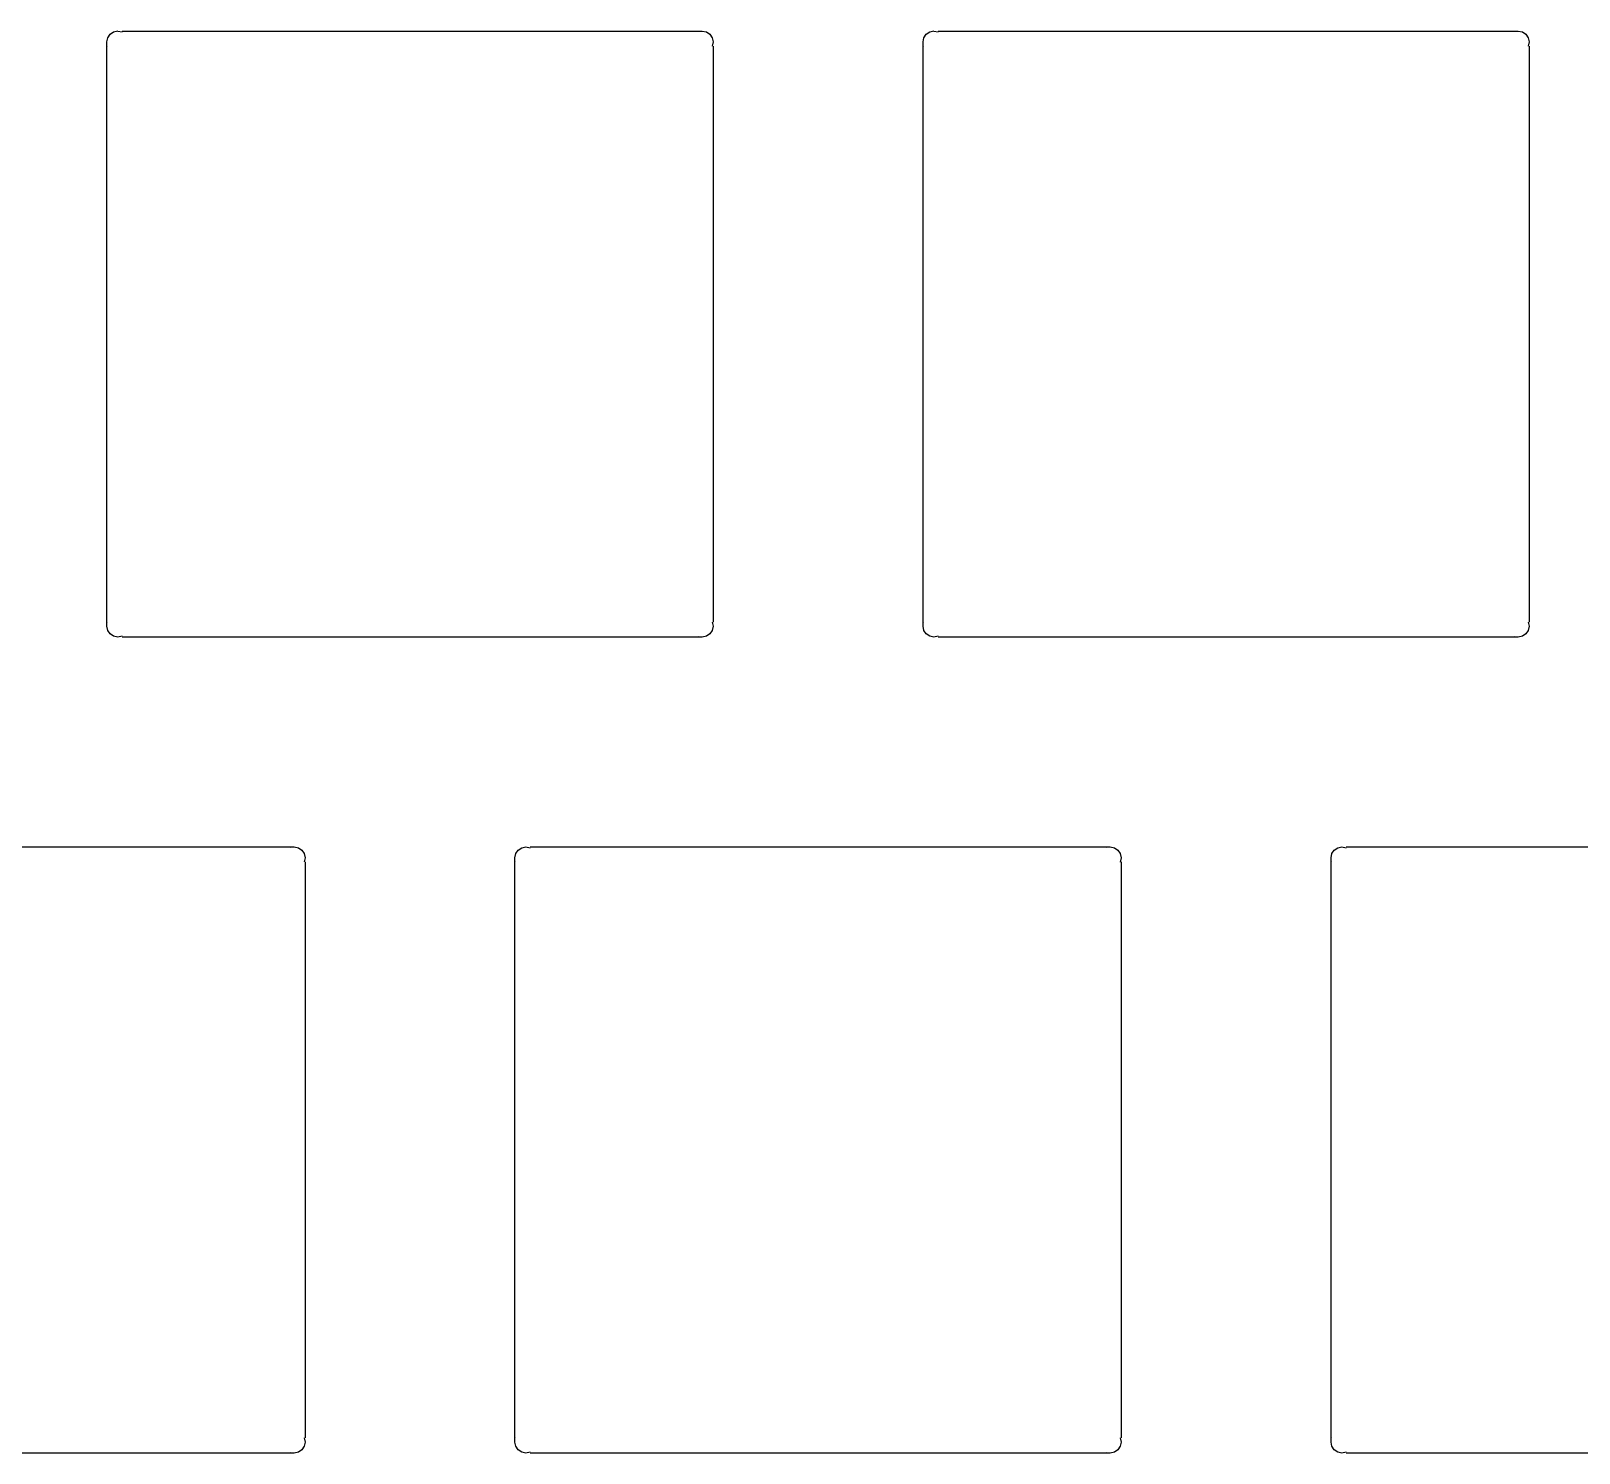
# Model space of a CAD drawing. Extents: x 229 to 416, y -167 to -34.
# Drawn here: x 253.09 to 289.23, y -138.84 to -105.64 of the extents above; entities that cross this region are included whole.
import ezdxf

# ---------------------------------------------------------------- set-up
doc = ezdxf.new("R2010")
doc.units = 0
doc.layers.add('Part__Feature1553', color=7, linetype='CONTINUOUS')

msp = doc.modelspace()

# ---------------------------------------------------------------- linework, layer by layer
at = {"layer": 'Part__Feature1553'}
for p, q in [((254.863, -105.891), (254.882, -105.794)), ((254.863, -105.891, 1.58), (254.882, -105.794, 1.58)), ((254.863, -105.891, 1.58), (254.882, -105.794, 1.58)), ((254.863, -105.891), (254.882, -105.794)), ((254.882, -105.794), (254.937, -105.712)), ((254.882, -105.794, 1.58), (254.937, -105.712, 1.58)), ((254.882, -105.794, 1.58), (254.937, -105.712, 1.58)), ((254.882, -105.794), (254.937, -105.712)), ((254.882, -105.794), (254.882, -105.794, 1.58)), ((254.882, -105.794), (254.882, -105.794, 1.58)), ((254.937, -105.712), (255.019, -105.657)), ((254.937, -105.712, 1.58), (255.019, -105.657, 1.58)), ((254.937, -105.712, 1.58), (255.019, -105.657, 1.58)), ((254.937, -105.712), (255.019, -105.657)), ((254.937, -105.712), (254.937, -105.712, 1.58)), ((254.937, -105.712), (254.937, -105.712, 1.58)), ((255.019, -105.657), (255.117, -105.637)), ((255.019, -105.657, 1.58), (255.117, -105.637, 1.58)), ((255.019, -105.657, 1.58), (255.117, -105.637, 1.58)), ((255.019, -105.657), (255.117, -105.637)), ((255.019, -105.657), (255.019, -105.657, 1.58)), ((255.019, -105.657), (255.019, -105.657, 1.58)), ((255.117, -105.638), (255.214, -105.657)), ((255.117, -105.638, 1.58), (255.214, -105.657, 1.58)), ((255.117, -105.638), (255.117, -105.638, 1.58)), ((255.117, -105.638), (255.117, -105.638, 1.58)), ((255.117, -105.638, 1.58), (255.214, -105.657, 1.58)), ((255.117, -105.638), (255.214, -105.657)), ((255.214, -105.638), (268.661, -105.638)), ((255.214, -105.638, 1.58), (268.661, -105.638, 1.58)), ((255.214, -105.638), (268.661, -105.638)), ((255.214, -105.638, 1.58), (268.661, -105.638, 1.58)), ((255.214, -105.657), (255.214, -105.657, 1.58)), ((255.214, -105.657), (255.214, -105.657, 1.58)), ((268.661, -105.638), (268.759, -105.638)), ((268.661, -105.638, 1.58), (268.759, -105.638, 1.58)), ((268.661, -105.638), (268.759, -105.638)), ((268.661, -105.638, 1.58), (268.759, -105.638, 1.58)), ((268.661, -105.657), (268.661, -105.657, 1.58)), ((268.661, -105.657), (268.661, -105.657, 1.58)), ((268.759, -105.638), (268.856, -105.657)), ((268.759, -105.638, 1.58), (268.856, -105.657, 1.58)), ((268.759, -105.638), (268.759, -105.638, 1.58)), ((268.759, -105.638), (268.759, -105.638, 1.58)), ((268.759, -105.638, 1.58), (268.856, -105.657, 1.58)), ((268.759, -105.638), (268.856, -105.657)), ((268.856, -105.657), (268.938, -105.712)), ((268.856, -105.657, 1.58), (268.938, -105.712, 1.58)), ((268.856, -105.657), (268.856, -105.657, 1.58)), ((268.856, -105.657), (268.856, -105.657, 1.58)), ((268.856, -105.657, 1.58), (268.938, -105.712, 1.58)), ((268.856, -105.657), (268.938, -105.712)), ((268.938, -105.712), (268.993, -105.794)), ((268.938, -105.712, 1.58), (268.993, -105.794, 1.58)), ((268.938, -105.712), (268.938, -105.712, 1.58)), ((268.938, -105.712), (268.938, -105.712, 1.58)), ((268.938, -105.712, 1.58), (268.993, -105.794, 1.58)), ((268.938, -105.712), (268.993, -105.794)), ((268.993, -105.794), (269.012, -105.891)), ((268.993, -105.794, 1.58), (269.012, -105.891, 1.58)), ((268.993, -105.794), (268.993, -105.794, 1.58)), ((268.993, -105.794), (268.993, -105.794, 1.58)), ((268.993, -105.794, 1.58), (269.012, -105.891, 1.58)), ((268.993, -105.794), (269.012, -105.891)), ((273.913, -105.891), (273.932, -105.794)), ((273.913, -105.891, 1.58), (273.932, -105.794, 1.58)), ((273.913, -105.891, 1.58), (273.932, -105.794, 1.58)), ((273.913, -105.891), (273.932, -105.794)), ((273.932, -105.794), (273.987, -105.712)), ((273.932, -105.794, 1.58), (273.987, -105.712, 1.58)), ((273.932, -105.794, 1.58), (273.987, -105.712, 1.58)), ((273.932, -105.794), (273.987, -105.712)), ((273.932, -105.794), (273.932, -105.794, 1.58)), ((273.932, -105.794), (273.932, -105.794, 1.58)), ((273.987, -105.712), (274.069, -105.657)), ((273.987, -105.712, 1.58), (274.069, -105.657, 1.58)), ((273.987, -105.712, 1.58), (274.069, -105.657, 1.58)), ((273.987, -105.712), (274.069, -105.657)), ((273.987, -105.712), (273.987, -105.712, 1.58)), ((273.987, -105.712), (273.987, -105.712, 1.58)), ((274.069, -105.657), (274.166, -105.637)), ((274.069, -105.657, 1.58), (274.166, -105.637, 1.58)), ((274.069, -105.657, 1.58), (274.166, -105.637, 1.58)), ((274.069, -105.657), (274.166, -105.637)), ((274.069, -105.657), (274.069, -105.657, 1.58)), ((274.069, -105.657), (274.069, -105.657, 1.58)), ((274.166, -105.638), (274.264, -105.657)), ((274.166, -105.638, 1.58), (274.264, -105.657, 1.58)), ((274.166, -105.638), (274.166, -105.638, 1.58)), ((274.166, -105.638), (274.166, -105.638, 1.58)), ((274.166, -105.638, 1.58), (274.264, -105.657, 1.58)), ((274.166, -105.638), (274.264, -105.657)), ((274.264, -105.638), (287.711, -105.638)), ((274.264, -105.638, 1.58), (287.711, -105.638, 1.58)), ((274.264, -105.638), (287.711, -105.638)), ((274.264, -105.638, 1.58), (287.711, -105.638, 1.58)), ((274.264, -105.657), (274.264, -105.657, 1.58)), ((274.264, -105.657), (274.264, -105.657, 1.58)), ((287.711, -105.638), (287.808, -105.638)), ((287.711, -105.638, 1.58), (287.808, -105.638, 1.58)), ((287.711, -105.638), (287.808, -105.638)), ((287.711, -105.638, 1.58), (287.808, -105.638, 1.58)), ((287.711, -105.657), (287.711, -105.657, 1.58)), ((287.711, -105.657), (287.711, -105.657, 1.58)), ((287.808, -105.638), (287.906, -105.657)), ((287.808, -105.638, 1.58), (287.906, -105.657, 1.58)), ((287.808, -105.638), (287.808, -105.638, 1.58)), ((287.808, -105.638), (287.808, -105.638, 1.58)), ((287.808, -105.638, 1.58), (287.906, -105.657, 1.58)), ((287.808, -105.638), (287.906, -105.657)), ((287.906, -105.657), (287.988, -105.712)), ((287.906, -105.657, 1.58), (287.988, -105.712, 1.58)), ((287.906, -105.657), (287.906, -105.657, 1.58)), ((287.906, -105.657), (287.906, -105.657, 1.58)), ((287.906, -105.657, 1.58), (287.988, -105.712, 1.58)), ((287.906, -105.657), (287.988, -105.712)), ((287.988, -105.712), (288.043, -105.794)), ((287.988, -105.712, 1.58), (288.043, -105.794, 1.58)), ((287.988, -105.712), (287.988, -105.712, 1.58)), ((287.988, -105.712), (287.988, -105.712, 1.58)), ((287.988, -105.712, 1.58), (288.043, -105.794, 1.58)), ((287.988, -105.712), (288.043, -105.794)), ((288.043, -105.794), (288.062, -105.891)), ((288.043, -105.794, 1.58), (288.062, -105.891, 1.58)), ((288.043, -105.794), (288.043, -105.794, 1.58)), ((288.043, -105.794), (288.043, -105.794, 1.58)), ((288.043, -105.794, 1.58), (288.062, -105.891, 1.58)), ((288.043, -105.794), (288.062, -105.891)), ((254.863, -105.989), (254.863, -105.891)), ((254.863, -105.989, 1.58), (254.863, -105.891, 1.58)), ((254.863, -105.989), (254.863, -105.891)), ((254.863, -105.989, 1.58), (254.863, -105.891, 1.58)), ((254.863, -105.891), (254.863, -105.891, 1.58)), ((254.863, -105.891), (254.863, -105.891, 1.58)), ((254.863, -119.436), (254.863, -105.989)), ((254.863, -119.436, 1.58), (254.863, -105.989, 1.58)), ((254.863, -119.436), (254.863, -105.989)), ((254.863, -119.436, 1.58), (254.863, -105.989, 1.58)), ((254.882, -105.989), (254.882, -105.989, 1.58)), ((254.882, -105.989), (254.882, -105.989, 1.58)), ((269.012, -105.891), (268.993, -105.989)), ((269.012, -105.891, 1.58), (268.993, -105.989, 1.58)), ((269.012, -105.891, 1.58), (268.993, -105.989, 1.58)), ((269.012, -105.891), (268.993, -105.989)), ((268.993, -105.989), (268.993, -105.989, 1.58)), ((268.993, -105.989), (268.993, -105.989, 1.58)), ((269.012, -105.891), (269.012, -105.891, 1.58)), ((269.012, -105.891), (269.012, -105.891, 1.58)), ((269.012, -105.989), (269.012, -119.436)), ((269.012, -105.989, 1.58), (269.012, -119.436, 1.58)), ((269.012, -105.989), (269.012, -119.436)), ((269.012, -105.989, 1.58), (269.012, -119.436, 1.58)), ((273.913, -105.989), (273.913, -105.891)), ((273.913, -105.989, 1.58), (273.913, -105.891, 1.58)), ((273.913, -105.989), (273.913, -105.891)), ((273.913, -105.989, 1.58), (273.913, -105.891, 1.58)), ((273.913, -105.891), (273.913, -105.891, 1.58)), ((273.913, -105.891), (273.913, -105.891, 1.58)), ((273.913, -119.436), (273.913, -105.989)), ((273.913, -119.436, 1.58), (273.913, -105.989, 1.58)), ((273.913, -119.436), (273.913, -105.989)), ((273.913, -119.436, 1.58), (273.913, -105.989, 1.58)), ((273.932, -105.989), (273.932, -105.989, 1.58)), ((273.932, -105.989), (273.932, -105.989, 1.58)), ((288.062, -105.891), (288.043, -105.989)), ((288.062, -105.891, 1.58), (288.043, -105.989, 1.58)), ((288.062, -105.891, 1.58), (288.043, -105.989, 1.58)), ((288.062, -105.891), (288.043, -105.989)), ((288.043, -105.989), (288.043, -105.989, 1.58)), ((288.043, -105.989), (288.043, -105.989, 1.58)), ((288.062, -105.891), (288.062, -105.891, 1.58)), ((288.062, -105.891), (288.062, -105.891, 1.58)), ((288.062, -105.989), (288.062, -119.436)), ((288.062, -105.989, 1.58), (288.062, -119.436, 1.58)), ((288.062, -105.989), (288.062, -119.436)), ((288.062, -105.989, 1.58), (288.062, -119.436, 1.58)), ((254.882, -119.631), (254.862, -119.534)), ((254.882, -119.631, 1.58), (254.862, -119.534, 1.58)), ((254.882, -119.631, 1.58), (254.862, -119.534, 1.58)), ((254.882, -119.631), (254.862, -119.534)), ((254.863, -119.534), (254.863, -119.436)), ((254.863, -119.534, 1.58), (254.863, -119.436, 1.58)), ((254.863, -119.534), (254.863, -119.436)), ((254.863, -119.534, 1.58), (254.863, -119.436, 1.58)), ((254.863, -119.534), (254.863, -119.534, 1.58)), ((254.863, -119.534), (254.863, -119.534, 1.58)), ((254.882, -119.436), (254.882, -119.436, 1.58)), ((254.882, -119.436), (254.882, -119.436, 1.58)), ((268.993, -119.436), (269.012, -119.534)), ((268.993, -119.436, 1.58), (269.012, -119.534, 1.58)), ((268.993, -119.436), (268.993, -119.436, 1.58)), ((268.993, -119.436), (268.993, -119.436, 1.58)), ((268.993, -119.436, 1.58), (269.012, -119.534, 1.58)), ((268.993, -119.436), (269.012, -119.534)), ((269.012, -119.534), (268.993, -119.631)), ((269.012, -119.534, 1.58), (268.993, -119.631, 1.58)), ((269.012, -119.534, 1.58), (268.993, -119.631, 1.58)), ((269.012, -119.534), (268.993, -119.631)), ((269.012, -119.534), (269.012, -119.534, 1.58)), ((269.012, -119.534), (269.012, -119.534, 1.58)), ((273.913, -119.534), (273.913, -119.436)), ((273.913, -119.534, 1.58), (273.913, -119.436, 1.58)), ((273.913, -119.534), (273.913, -119.436)), ((273.913, -119.534, 1.58), (273.913, -119.436, 1.58)), ((273.932, -119.631), (273.913, -119.533)), ((273.932, -119.631, 1.58), (273.913, -119.533, 1.58)), ((273.932, -119.631, 1.58), (273.913, -119.533, 1.58)), ((273.932, -119.631), (273.913, -119.533)), ((273.913, -119.534), (273.913, -119.534, 1.58)), ((273.913, -119.534), (273.913, -119.534, 1.58)), ((273.932, -119.436), (273.932, -119.436, 1.58)), ((273.932, -119.436), (273.932, -119.436, 1.58)), ((288.043, -119.436), (288.062, -119.534)), ((288.043, -119.436, 1.58), (288.062, -119.534, 1.58)), ((288.043, -119.436), (288.043, -119.436, 1.58)), ((288.043, -119.436), (288.043, -119.436, 1.58)), ((288.043, -119.436, 1.58), (288.062, -119.534, 1.58)), ((288.043, -119.436), (288.062, -119.534)), ((288.062, -119.534), (288.043, -119.631)), ((288.062, -119.534, 1.58), (288.043, -119.631, 1.58)), ((288.062, -119.534, 1.58), (288.043, -119.631, 1.58)), ((288.062, -119.534), (288.043, -119.631)), ((288.062, -119.534), (288.062, -119.534, 1.58)), ((288.062, -119.534), (288.062, -119.534, 1.58)), ((254.937, -119.713), (254.882, -119.631)), ((254.937, -119.713, 1.58), (254.882, -119.631, 1.58)), ((254.937, -119.713, 1.58), (254.882, -119.631, 1.58)), ((254.882, -119.631), (254.882, -119.631, 1.58)), ((254.937, -119.713), (254.882, -119.631)), ((254.882, -119.631), (254.882, -119.631, 1.58)), ((255.019, -119.768), (254.937, -119.713)), ((255.019, -119.768, 1.58), (254.937, -119.713, 1.58)), ((255.019, -119.768, 1.58), (254.937, -119.713, 1.58)), ((254.937, -119.713), (254.937, -119.713, 1.58)), ((255.019, -119.768), (254.937, -119.713)), ((254.937, -119.713), (254.937, -119.713, 1.58)), ((255.117, -119.787), (255.019, -119.768)), ((255.117, -119.787, 1.58), (255.019, -119.768, 1.58)), ((255.117, -119.787, 1.58), (255.019, -119.768, 1.58)), ((255.019, -119.768), (255.019, -119.768, 1.58)), ((255.117, -119.787), (255.019, -119.768)), ((255.019, -119.768), (255.019, -119.768, 1.58)), ((255.214, -119.768), (255.117, -119.788)), ((255.214, -119.768, 1.58), (255.117, -119.788, 1.58)), ((255.214, -119.768, 1.58), (255.117, -119.788, 1.58)), ((255.214, -119.768), (255.117, -119.788)), ((255.117, -119.787), (255.117, -119.787, 1.58)), ((255.117, -119.787), (255.117, -119.787, 1.58)), ((255.214, -119.768), (255.214, -119.768, 1.58)), ((255.214, -119.768), (255.214, -119.768, 1.58)), ((268.661, -119.787), (255.214, -119.787)), ((268.661, -119.787, 1.58), (255.214, -119.787, 1.58)), ((268.661, -119.787), (255.214, -119.787)), ((268.661, -119.787, 1.58), (255.214, -119.787, 1.58)), ((268.661, -119.768), (268.661, -119.768, 1.58)), ((268.661, -119.768), (268.661, -119.768, 1.58)), ((268.759, -119.787), (268.661, -119.787)), ((268.759, -119.787, 1.58), (268.661, -119.787, 1.58)), ((268.759, -119.787), (268.661, -119.787)), ((268.759, -119.787, 1.58), (268.661, -119.787, 1.58)), ((268.856, -119.768), (268.759, -119.788)), ((268.856, -119.768, 1.58), (268.759, -119.788, 1.58)), ((268.856, -119.768, 1.58), (268.759, -119.788, 1.58)), ((268.856, -119.768), (268.759, -119.788)), ((268.759, -119.787), (268.759, -119.787, 1.58)), ((268.759, -119.787), (268.759, -119.787, 1.58)), ((268.938, -119.713), (268.856, -119.768)), ((268.938, -119.713, 1.58), (268.856, -119.768, 1.58)), ((268.938, -119.713, 1.58), (268.856, -119.768, 1.58)), ((268.938, -119.713), (268.856, -119.768)), ((268.856, -119.768), (268.856, -119.768, 1.58)), ((268.856, -119.768), (268.856, -119.768, 1.58)), ((268.993, -119.631), (268.938, -119.713)), ((268.993, -119.631, 1.58), (268.938, -119.713, 1.58)), ((268.993, -119.631, 1.58), (268.938, -119.713, 1.58)), ((268.993, -119.631), (268.938, -119.713)), ((268.938, -119.713), (268.938, -119.713, 1.58)), ((268.938, -119.713), (268.938, -119.713, 1.58)), ((268.993, -119.631), (268.993, -119.631, 1.58)), ((268.993, -119.631), (268.993, -119.631, 1.58)), ((273.987, -119.713), (273.932, -119.631)), ((273.987, -119.713, 1.58), (273.932, -119.631, 1.58)), ((273.987, -119.713, 1.58), (273.932, -119.631, 1.58)), ((273.932, -119.631), (273.932, -119.631, 1.58)), ((273.987, -119.713), (273.932, -119.631)), ((273.932, -119.631), (273.932, -119.631, 1.58)), ((274.069, -119.768), (273.987, -119.713)), ((274.069, -119.768, 1.58), (273.987, -119.713, 1.58)), ((274.069, -119.768, 1.58), (273.987, -119.713, 1.58)), ((273.987, -119.713), (273.987, -119.713, 1.58)), ((274.069, -119.768), (273.987, -119.713)), ((273.987, -119.713), (273.987, -119.713, 1.58)), ((274.166, -119.787), (274.069, -119.768)), ((274.166, -119.787, 1.58), (274.069, -119.768, 1.58)), ((274.166, -119.787, 1.58), (274.069, -119.768, 1.58)), ((274.069, -119.768), (274.069, -119.768, 1.58)), ((274.166, -119.787), (274.069, -119.768)), ((274.069, -119.768), (274.069, -119.768, 1.58)), ((274.264, -119.768), (274.166, -119.788)), ((274.264, -119.768, 1.58), (274.166, -119.788, 1.58)), ((274.264, -119.768, 1.58), (274.166, -119.788, 1.58)), ((274.264, -119.768), (274.166, -119.788)), ((274.166, -119.787), (274.166, -119.787, 1.58)), ((274.166, -119.787), (274.166, -119.787, 1.58)), ((274.264, -119.768), (274.264, -119.768, 1.58)), ((274.264, -119.768), (274.264, -119.768, 1.58)), ((287.711, -119.787), (274.264, -119.787)), ((287.711, -119.787, 1.58), (274.264, -119.787, 1.58)), ((287.711, -119.787), (274.264, -119.787)), ((287.711, -119.787, 1.58), (274.264, -119.787, 1.58)), ((287.711, -119.768), (287.711, -119.768, 1.58)), ((287.711, -119.768), (287.711, -119.768, 1.58)), ((287.808, -119.787), (287.711, -119.787)), ((287.808, -119.787, 1.58), (287.711, -119.787, 1.58)), ((287.808, -119.787), (287.711, -119.787)), ((287.808, -119.787, 1.58), (287.711, -119.787, 1.58)), ((287.906, -119.768), (287.808, -119.788)), ((287.906, -119.768, 1.58), (287.808, -119.788, 1.58)), ((287.906, -119.768, 1.58), (287.808, -119.788, 1.58)), ((287.906, -119.768), (287.808, -119.788)), ((287.808, -119.787), (287.808, -119.787, 1.58)), ((287.808, -119.787), (287.808, -119.787, 1.58)), ((287.988, -119.713), (287.906, -119.768)), ((287.988, -119.713, 1.58), (287.906, -119.768, 1.58)), ((287.988, -119.713, 1.58), (287.906, -119.768, 1.58)), ((287.988, -119.713), (287.906, -119.768)), ((287.906, -119.768), (287.906, -119.768, 1.58)), ((287.906, -119.768), (287.906, -119.768, 1.58)), ((288.043, -119.631), (287.988, -119.713)), ((288.043, -119.631, 1.58), (287.988, -119.713, 1.58)), ((288.043, -119.631, 1.58), (287.988, -119.713, 1.58)), ((288.043, -119.631), (287.988, -119.713)), ((287.988, -119.713), (287.988, -119.713, 1.58)), ((287.988, -119.713), (287.988, -119.713, 1.58)), ((288.043, -119.631), (288.043, -119.631, 1.58)), ((288.043, -119.631), (288.043, -119.631, 1.58)), ((245.689, -124.688), (259.136, -124.688)), ((245.689, -124.688, 1.58), (259.136, -124.688, 1.58)), ((245.689, -124.688), (259.136, -124.688)), ((245.689, -124.688, 1.58), (259.136, -124.688, 1.58)), ((259.136, -124.688), (259.233, -124.688)), ((259.136, -124.688, 1.58), (259.233, -124.688, 1.58)), ((259.136, -124.688), (259.233, -124.688)), ((259.136, -124.688, 1.58), (259.233, -124.688, 1.58)), ((259.136, -124.707), (259.136, -124.707, 1.58)), ((259.136, -124.707), (259.136, -124.707, 1.58)), ((259.233, -124.688), (259.331, -124.707)), ((259.233, -124.688, 1.58), (259.331, -124.707, 1.58)), ((259.233, -124.688), (259.233, -124.688, 1.58)), ((259.233, -124.688), (259.233, -124.688, 1.58)), ((259.233, -124.688, 1.58), (259.331, -124.707, 1.58)), ((259.233, -124.688), (259.331, -124.707)), ((259.331, -124.707), (259.413, -124.762)), ((259.331, -124.707, 1.58), (259.413, -124.762, 1.58)), ((259.331, -124.707), (259.331, -124.707, 1.58)), ((259.331, -124.707), (259.331, -124.707, 1.58)), ((259.331, -124.707, 1.58), (259.413, -124.762, 1.58)), ((259.331, -124.707), (259.413, -124.762)), ((259.413, -124.762), (259.468, -124.844)), ((259.413, -124.762, 1.58), (259.468, -124.844, 1.58)), ((259.413, -124.762), (259.413, -124.762, 1.58)), ((259.413, -124.762), (259.413, -124.762, 1.58)), ((259.413, -124.762, 1.58), (259.468, -124.844, 1.58)), ((259.413, -124.762), (259.468, -124.844)), ((259.468, -124.844), (259.488, -124.942)), ((259.468, -124.844, 1.58), (259.488, -124.942, 1.58)), ((259.468, -124.844), (259.468, -124.844, 1.58)), ((259.468, -124.844), (259.468, -124.844, 1.58)), ((259.468, -124.844, 1.58), (259.488, -124.942, 1.58)), ((259.468, -124.844), (259.488, -124.942)), ((259.488, -124.942), (259.468, -125.039)), ((259.488, -124.942, 1.58), (259.468, -125.039, 1.58)), ((259.488, -124.942, 1.58), (259.468, -125.039, 1.58)), ((259.488, -124.942), (259.468, -125.039)), ((259.468, -125.039), (259.468, -125.039, 1.58)), ((259.468, -125.039), (259.468, -125.039, 1.58)), ((259.488, -124.942), (259.488, -124.942, 1.58)), ((259.488, -124.942), (259.488, -124.942, 1.58)), ((259.488, -125.039), (259.488, -138.486)), ((259.488, -125.039, 1.58), (259.488, -138.486, 1.58)), ((259.488, -125.039), (259.488, -138.486)), ((259.488, -125.039, 1.58), (259.488, -138.486, 1.58)), ((264.387, -124.942), (264.407, -124.844)), ((264.387, -124.942, 1.58), (264.407, -124.844, 1.58)), ((264.387, -124.942, 1.58), (264.407, -124.844, 1.58)), ((264.387, -124.942), (264.407, -124.844)), ((264.387, -125.039), (264.387, -124.942)), ((264.387, -125.039, 1.58), (264.387, -124.942, 1.58)), ((264.387, -125.039), (264.387, -124.942)), ((264.387, -125.039, 1.58), (264.387, -124.942, 1.58)), ((264.387, -124.942), (264.387, -124.942, 1.58)), ((264.387, -124.942), (264.387, -124.942, 1.58)), ((264.387, -138.486), (264.387, -125.039)), ((264.387, -138.482, 1.58), (264.387, -125.039, 1.58)), ((264.387, -138.486), (264.387, -125.039)), ((264.387, -138.482, 1.58), (264.387, -125.039, 1.58)), ((264.407, -124.844), (264.462, -124.762)), ((264.407, -124.844, 1.58), (264.462, -124.762, 1.58)), ((264.407, -124.844, 1.58), (264.462, -124.762, 1.58)), ((264.407, -124.844), (264.462, -124.762)), ((264.407, -124.844), (264.407, -124.844, 1.58)), ((264.407, -124.844), (264.407, -124.844, 1.58)), ((264.407, -125.039), (264.407, -125.039, 1.58)), ((264.407, -125.039), (264.407, -125.039, 1.58)), ((264.462, -124.762), (264.544, -124.707)), ((264.462, -124.762, 1.58), (264.544, -124.707, 1.58)), ((264.462, -124.762, 1.58), (264.544, -124.707, 1.58)), ((264.462, -124.762), (264.544, -124.707)), ((264.462, -124.762), (264.462, -124.762, 1.58)), ((264.462, -124.762), (264.462, -124.762, 1.58)), ((264.544, -124.707), (264.642, -124.687)), ((264.544, -124.707, 1.58), (264.642, -124.687, 1.58)), ((264.544, -124.707, 1.58), (264.642, -124.687, 1.58)), ((264.544, -124.707), (264.642, -124.687)), ((264.544, -124.707), (264.544, -124.707, 1.58)), ((264.544, -124.707), (264.544, -124.707, 1.58)), ((264.642, -124.688), (264.739, -124.707)), ((264.642, -124.688, 1.58), (264.743, -124.708, 1.58)), ((264.642, -124.688), (264.642, -124.688, 1.58)), ((264.642, -124.688), (264.642, -124.688, 1.58)), ((264.642, -124.688, 1.58), (264.743, -124.708, 1.58)), ((264.642, -124.688), (264.739, -124.707)), ((264.739, -124.688), (278.186, -124.688)), ((264.739, -124.688), (278.186, -124.688)), ((264.739, -124.707), (264.739, -124.707, 1.58)), ((264.739, -124.707), (264.739, -124.707, 1.58)), ((264.743, -124.688, 1.58), (278.186, -124.688, 1.58)), ((264.743, -124.688, 1.58), (278.186, -124.688, 1.58)), ((278.186, -124.688), (278.284, -124.688)), ((278.186, -124.688, 1.58), (278.284, -124.688, 1.58)), ((278.186, -124.688), (278.284, -124.688)), ((278.186, -124.688, 1.58), (278.284, -124.688, 1.58)), ((278.186, -124.707), (278.186, -124.707, 1.58)), ((278.186, -124.707), (278.186, -124.707, 1.58)), ((278.284, -124.688), (278.381, -124.707)), ((278.284, -124.688, 1.58), (278.381, -124.707, 1.58)), ((278.284, -124.688), (278.284, -124.688, 1.58)), ((278.284, -124.688), (278.284, -124.688, 1.58)), ((278.284, -124.688, 1.58), (278.381, -124.707, 1.58)), ((278.284, -124.688), (278.381, -124.707)), ((278.381, -124.707), (278.463, -124.762)), ((278.381, -124.707, 1.58), (278.463, -124.762, 1.58)), ((278.381, -124.707), (278.381, -124.707, 1.58)), ((278.381, -124.707), (278.381, -124.707, 1.58)), ((278.381, -124.707, 1.58), (278.463, -124.762, 1.58)), ((278.381, -124.707), (278.463, -124.762)), ((278.463, -124.762), (278.518, -124.844)), ((278.463, -124.762, 1.58), (278.518, -124.844, 1.58)), ((278.463, -124.762), (278.463, -124.762, 1.58)), ((278.463, -124.762), (278.463, -124.762, 1.58)), ((278.463, -124.762, 1.58), (278.518, -124.844, 1.58)), ((278.463, -124.762), (278.518, -124.844)), ((278.538, -124.942, 1.58), (278.517, -125.043, 1.58)), ((278.538, -124.942, 1.58), (278.517, -125.043, 1.58)), ((278.518, -124.844), (278.538, -124.942)), ((278.518, -124.844, 1.58), (278.538, -124.942, 1.58)), ((278.518, -124.844), (278.518, -124.844, 1.58)), ((278.518, -124.844), (278.518, -124.844, 1.58)), ((278.518, -124.844, 1.58), (278.538, -124.942, 1.58)), ((278.518, -124.844), (278.538, -124.942)), ((278.538, -124.942), (278.518, -125.039)), ((278.538, -124.942), (278.518, -125.039)), ((278.518, -125.039), (278.518, -125.039, 1.58)), ((278.518, -125.039), (278.518, -125.039, 1.58)), ((278.538, -124.942), (278.538, -124.942, 1.58)), ((278.538, -124.942), (278.538, -124.942, 1.58)), ((278.538, -125.039), (278.538, -138.486)), ((278.538, -125.039), (278.538, -138.486)), ((283.438, -124.942), (283.457, -124.844)), ((283.438, -124.942, 1.58), (283.457, -124.844, 1.58)), ((283.438, -124.942, 1.58), (283.457, -124.844, 1.58)), ((283.438, -124.942), (283.457, -124.844)), ((283.438, -125.039), (283.438, -124.942)), ((283.438, -125.039, 1.58), (283.438, -124.942, 1.58)), ((283.438, -125.039), (283.438, -124.942)), ((283.438, -125.039, 1.58), (283.438, -124.942, 1.58)), ((283.438, -124.942), (283.438, -124.942, 1.58)), ((283.438, -124.942), (283.438, -124.942, 1.58)), ((283.438, -138.486), (283.438, -125.039)), ((283.438, -138.482, 1.58), (283.438, -125.039, 1.58)), ((283.438, -138.486), (283.438, -125.039)), ((283.438, -138.482, 1.58), (283.438, -125.039, 1.58)), ((283.457, -124.844), (283.512, -124.762)), ((283.457, -124.844, 1.58), (283.512, -124.762, 1.58)), ((283.457, -124.844, 1.58), (283.512, -124.762, 1.58)), ((283.457, -124.844), (283.512, -124.762)), ((283.457, -124.844), (283.457, -124.844, 1.58)), ((283.457, -124.844), (283.457, -124.844, 1.58)), ((283.457, -125.039), (283.457, -125.039, 1.58)), ((283.457, -125.039), (283.457, -125.039, 1.58)), ((283.512, -124.762), (283.594, -124.707)), ((283.512, -124.762, 1.58), (283.594, -124.707, 1.58)), ((283.512, -124.762, 1.58), (283.594, -124.707, 1.58)), ((283.512, -124.762), (283.594, -124.707)), ((283.512, -124.762), (283.512, -124.762, 1.58)), ((283.512, -124.762), (283.512, -124.762, 1.58)), ((283.594, -124.707), (283.692, -124.687)), ((283.594, -124.707, 1.58), (283.692, -124.687, 1.58)), ((283.594, -124.707, 1.58), (283.692, -124.687, 1.58)), ((283.594, -124.707), (283.692, -124.687)), ((283.594, -124.707), (283.594, -124.707, 1.58)), ((283.594, -124.707), (283.594, -124.707, 1.58)), ((283.692, -124.688), (283.789, -124.707)), ((283.692, -124.688, 1.58), (283.793, -124.708, 1.58)), ((283.692, -124.688), (283.692, -124.688, 1.58)), ((283.692, -124.688), (283.692, -124.688, 1.58)), ((283.692, -124.688, 1.58), (283.793, -124.708, 1.58)), ((283.692, -124.688), (283.789, -124.707)), ((283.789, -124.688), (297.236, -124.688)), ((283.789, -124.688), (297.236, -124.688)), ((283.789, -124.707), (283.789, -124.707, 1.58)), ((283.789, -124.707), (283.789, -124.707, 1.58)), ((283.793, -124.688, 1.58), (297.236, -124.688, 1.58)), ((283.793, -124.688, 1.58), (297.236, -124.688, 1.58)), ((278.538, -125.043, 1.58), (278.538, -138.486, 1.58)), ((278.538, -125.043, 1.58), (278.538, -138.486, 1.58)), ((259.413, -138.763), (259.331, -138.818)), ((259.413, -138.763, 1.58), (259.331, -138.818, 1.58)), ((259.413, -138.763, 1.58), (259.331, -138.818, 1.58)), ((259.413, -138.763), (259.331, -138.818)), ((259.468, -138.681), (259.413, -138.763)), ((259.468, -138.681, 1.58), (259.413, -138.763, 1.58)), ((259.468, -138.681, 1.58), (259.413, -138.763, 1.58)), ((259.468, -138.681), (259.413, -138.763)), ((259.413, -138.763), (259.413, -138.763, 1.58)), ((259.413, -138.763), (259.413, -138.763, 1.58)), ((259.468, -138.486), (259.488, -138.583)), ((259.468, -138.486, 1.58), (259.488, -138.583, 1.58)), ((259.468, -138.486), (259.468, -138.486, 1.58)), ((259.468, -138.486), (259.468, -138.486, 1.58)), ((259.468, -138.486, 1.58), (259.488, -138.583, 1.58)), ((259.468, -138.486), (259.488, -138.583)), ((259.488, -138.583), (259.468, -138.681)), ((259.488, -138.583, 1.58), (259.468, -138.681, 1.58)), ((259.488, -138.583, 1.58), (259.468, -138.681, 1.58)), ((259.488, -138.583), (259.468, -138.681)), ((259.468, -138.681), (259.468, -138.681, 1.58)), ((259.468, -138.681), (259.468, -138.681, 1.58)), ((259.488, -138.583), (259.488, -138.583, 1.58)), ((259.488, -138.583), (259.488, -138.583, 1.58)), ((264.387, -138.583, 1.58), (264.387, -138.482, 1.58)), ((264.387, -138.583, 1.58), (264.387, -138.482, 1.58)), ((264.387, -138.583), (264.387, -138.486)), ((264.387, -138.583), (264.387, -138.486)), ((264.407, -138.681), (264.387, -138.583)), ((264.407, -138.681, 1.58), (264.387, -138.583, 1.58)), ((264.407, -138.681, 1.58), (264.387, -138.583, 1.58)), ((264.387, -138.583), (264.387, -138.583, 1.58)), ((264.407, -138.681), (264.387, -138.583)), ((264.387, -138.583), (264.387, -138.583, 1.58)), ((264.407, -138.486), (264.407, -138.486, 1.58)), ((264.407, -138.486), (264.407, -138.486, 1.58)), ((264.462, -138.763), (264.407, -138.681)), ((264.462, -138.763, 1.58), (264.407, -138.681, 1.58)), ((264.462, -138.763, 1.58), (264.407, -138.681, 1.58)), ((264.407, -138.681), (264.407, -138.681, 1.58)), ((264.462, -138.763), (264.407, -138.681)), ((264.407, -138.681), (264.407, -138.681, 1.58)), ((264.544, -138.818), (264.462, -138.763)), ((264.544, -138.818, 1.58), (264.462, -138.763, 1.58)), ((264.544, -138.818, 1.58), (264.462, -138.763, 1.58)), ((264.462, -138.763), (264.462, -138.763, 1.58)), ((264.544, -138.818), (264.462, -138.763)), ((264.462, -138.763), (264.462, -138.763, 1.58)), ((278.463, -138.763), (278.381, -138.818)), ((278.463, -138.763, 1.58), (278.381, -138.818, 1.58)), ((278.463, -138.763, 1.58), (278.381, -138.818, 1.58)), ((278.463, -138.763), (278.381, -138.818)), ((278.518, -138.681), (278.463, -138.763)), ((278.518, -138.681, 1.58), (278.463, -138.763, 1.58)), ((278.518, -138.681, 1.58), (278.463, -138.763, 1.58)), ((278.518, -138.681), (278.463, -138.763)), ((278.463, -138.763), (278.463, -138.763, 1.58)), ((278.463, -138.763), (278.463, -138.763, 1.58)), ((278.518, -138.486), (278.538, -138.583)), ((278.518, -138.486, 1.58), (278.538, -138.583, 1.58)), ((278.518, -138.486), (278.518, -138.486, 1.58)), ((278.518, -138.486), (278.518, -138.486, 1.58)), ((278.518, -138.486, 1.58), (278.538, -138.583, 1.58)), ((278.518, -138.486), (278.538, -138.583)), ((278.538, -138.583), (278.518, -138.681)), ((278.538, -138.583, 1.58), (278.518, -138.681, 1.58)), ((278.538, -138.583, 1.58), (278.518, -138.681, 1.58)), ((278.538, -138.583), (278.518, -138.681)), ((278.518, -138.681), (278.518, -138.681, 1.58)), ((278.518, -138.681), (278.518, -138.681, 1.58)), ((278.538, -138.583), (278.538, -138.583, 1.58)), ((278.538, -138.583), (278.538, -138.583, 1.58)), ((283.438, -138.583, 1.58), (283.438, -138.482, 1.58)), ((283.438, -138.583, 1.58), (283.438, -138.482, 1.58)), ((283.438, -138.583), (283.438, -138.486)), ((283.438, -138.583), (283.438, -138.486)), ((283.457, -138.681), (283.438, -138.583)), ((283.457, -138.681, 1.58), (283.438, -138.583, 1.58)), ((283.457, -138.681, 1.58), (283.438, -138.583, 1.58)), ((283.438, -138.583), (283.438, -138.583, 1.58)), ((283.457, -138.681), (283.438, -138.583)), ((283.438, -138.583), (283.438, -138.583, 1.58)), ((283.457, -138.486), (283.457, -138.486, 1.58)), ((283.457, -138.486), (283.457, -138.486, 1.58)), ((283.512, -138.763), (283.457, -138.681)), ((283.512, -138.763, 1.58), (283.457, -138.681, 1.58)), ((283.512, -138.763, 1.58), (283.457, -138.681, 1.58)), ((283.457, -138.681), (283.457, -138.681, 1.58)), ((283.512, -138.763), (283.457, -138.681)), ((283.457, -138.681), (283.457, -138.681, 1.58)), ((283.594, -138.818), (283.512, -138.763)), ((283.594, -138.818, 1.58), (283.512, -138.763, 1.58)), ((283.594, -138.818, 1.58), (283.512, -138.763, 1.58)), ((283.512, -138.763), (283.512, -138.763, 1.58)), ((283.594, -138.818), (283.512, -138.763)), ((283.512, -138.763), (283.512, -138.763, 1.58)), ((259.136, -138.838), (245.689, -138.838)), ((259.136, -138.838, 1.58), (245.689, -138.838, 1.58)), ((259.136, -138.838), (245.689, -138.838)), ((259.136, -138.838, 1.58), (245.689, -138.838, 1.58)), ((259.136, -138.818), (259.136, -138.818, 1.58)), ((259.136, -138.818), (259.136, -138.818, 1.58)), ((259.233, -138.838), (259.136, -138.838)), ((259.233, -138.838, 1.58), (259.136, -138.838, 1.58)), ((259.233, -138.838), (259.136, -138.838)), ((259.233, -138.838, 1.58), (259.136, -138.838, 1.58)), ((259.331, -138.818), (259.233, -138.838)), ((259.331, -138.818, 1.58), (259.233, -138.838, 1.58)), ((259.331, -138.818, 1.58), (259.233, -138.838, 1.58)), ((259.331, -138.818), (259.233, -138.838)), ((259.233, -138.838), (259.233, -138.838, 1.58)), ((259.233, -138.838), (259.233, -138.838, 1.58)), ((259.331, -138.818), (259.331, -138.818, 1.58)), ((259.331, -138.818), (259.331, -138.818, 1.58)), ((264.642, -138.838), (264.544, -138.818)), ((264.642, -138.838, 1.58), (264.544, -138.818, 1.58)), ((264.642, -138.838, 1.58), (264.544, -138.818, 1.58)), ((264.544, -138.818), (264.544, -138.818, 1.58)), ((264.642, -138.838), (264.544, -138.818)), ((264.544, -138.818), (264.544, -138.818, 1.58)), ((264.739, -138.818), (264.642, -138.838)), ((264.739, -138.818, 1.58), (264.642, -138.838, 1.58)), ((264.739, -138.818, 1.58), (264.642, -138.838, 1.58)), ((264.739, -138.818), (264.642, -138.838)), ((264.642, -138.838), (264.642, -138.838, 1.58)), ((264.642, -138.838), (264.642, -138.838, 1.58)), ((264.739, -138.818), (264.739, -138.818, 1.58)), ((264.739, -138.818), (264.739, -138.818, 1.58)), ((278.186, -138.838), (264.739, -138.838)), ((278.182, -138.838, 1.58), (264.739, -138.838, 1.58)), ((278.186, -138.838), (264.739, -138.838)), ((278.182, -138.838, 1.58), (264.739, -138.838, 1.58)), ((278.284, -138.838, 1.58), (278.182, -138.838, 1.58)), ((278.284, -138.838, 1.58), (278.182, -138.838, 1.58)), ((278.186, -138.818), (278.186, -138.818, 1.58)), ((278.186, -138.818), (278.186, -138.818, 1.58)), ((278.284, -138.838), (278.186, -138.838)), ((278.284, -138.838), (278.186, -138.838)), ((278.381, -138.818), (278.284, -138.838)), ((278.381, -138.818, 1.58), (278.284, -138.838, 1.58)), ((278.381, -138.818, 1.58), (278.284, -138.838, 1.58)), ((278.381, -138.818), (278.284, -138.838)), ((278.284, -138.838), (278.284, -138.838, 1.58)), ((278.284, -138.838), (278.284, -138.838, 1.58)), ((278.381, -138.818), (278.381, -138.818, 1.58)), ((278.381, -138.818), (278.381, -138.818, 1.58)), ((283.692, -138.838), (283.594, -138.818)), ((283.692, -138.838, 1.58), (283.594, -138.818, 1.58)), ((283.692, -138.838, 1.58), (283.594, -138.818, 1.58)), ((283.594, -138.818), (283.594, -138.818, 1.58)), ((283.692, -138.838), (283.594, -138.818)), ((283.594, -138.818), (283.594, -138.818, 1.58)), ((283.789, -138.818), (283.692, -138.838)), ((283.789, -138.818, 1.58), (283.692, -138.838, 1.58)), ((283.789, -138.818, 1.58), (283.692, -138.838, 1.58)), ((283.789, -138.818), (283.692, -138.838)), ((283.692, -138.838), (283.692, -138.838, 1.58)), ((283.692, -138.838), (283.692, -138.838, 1.58)), ((283.789, -138.818), (283.789, -138.818, 1.58)), ((283.789, -138.818), (283.789, -138.818, 1.58)), ((297.236, -138.838), (283.789, -138.838)), ((297.232, -138.838, 1.58), (283.789, -138.838, 1.58)), ((297.236, -138.838), (283.789, -138.838)), ((297.232, -138.838, 1.58), (283.789, -138.838, 1.58))]:
    msp.add_line(p, q, dxfattribs=at)

doc.saveas('drawing.dxf')
